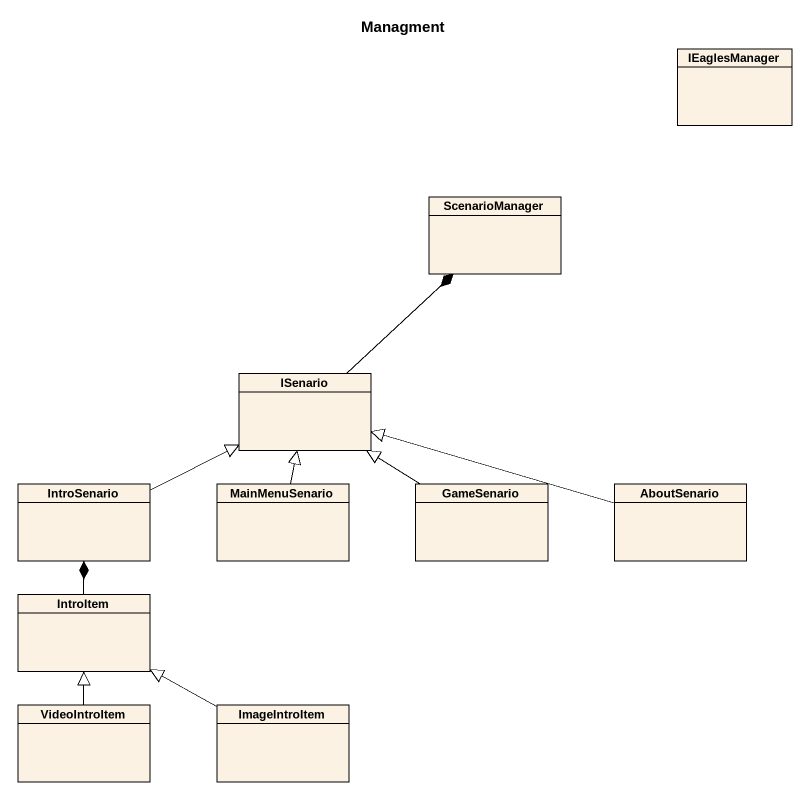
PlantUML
@startuml
title Managment
hide circle
hide empty members
class IEaglesManager
class ScenarioManager
class ISenario
class IntroSenario
class MainMenuSenario
class GameSenario
class AboutSenario
class IntroItem
class VideoIntroItem
class ImageIntroItem
ISenario -up-* ScenarioManager
IntroSenario -right-|> ISenario
MainMenuSenario -up-|> ISenario
GameSenario -up-|> ISenario
AboutSenario -left-|> ISenario
IntroItem -up-* IntroSenario
VideoIntroItem -up-|> IntroItem
ImageIntroItem -left-|> IntroItem
@enduml
